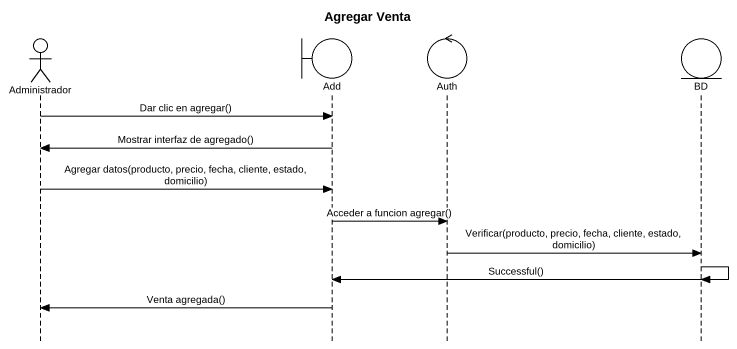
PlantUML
@startuml
title Agregar Venta
hide footbox
actor Administrador
boundary Add
control Auth
entity BD

Administrador -> Add : Dar clic en agregar()
Add -> Administrador : Mostrar interfaz de agregado()
Administrador -> Add : Agregar datos(producto, precio, fecha, cliente, estado, domicilio)
Add -> Auth : Acceder a funcion agregar()
Auth -> BD : Verificar(producto, precio, fecha, cliente, estado, domicilio)
BD -> BD
BD -> Add : Successful()
Add -> Administrador : Venta agregada()
@enduml
